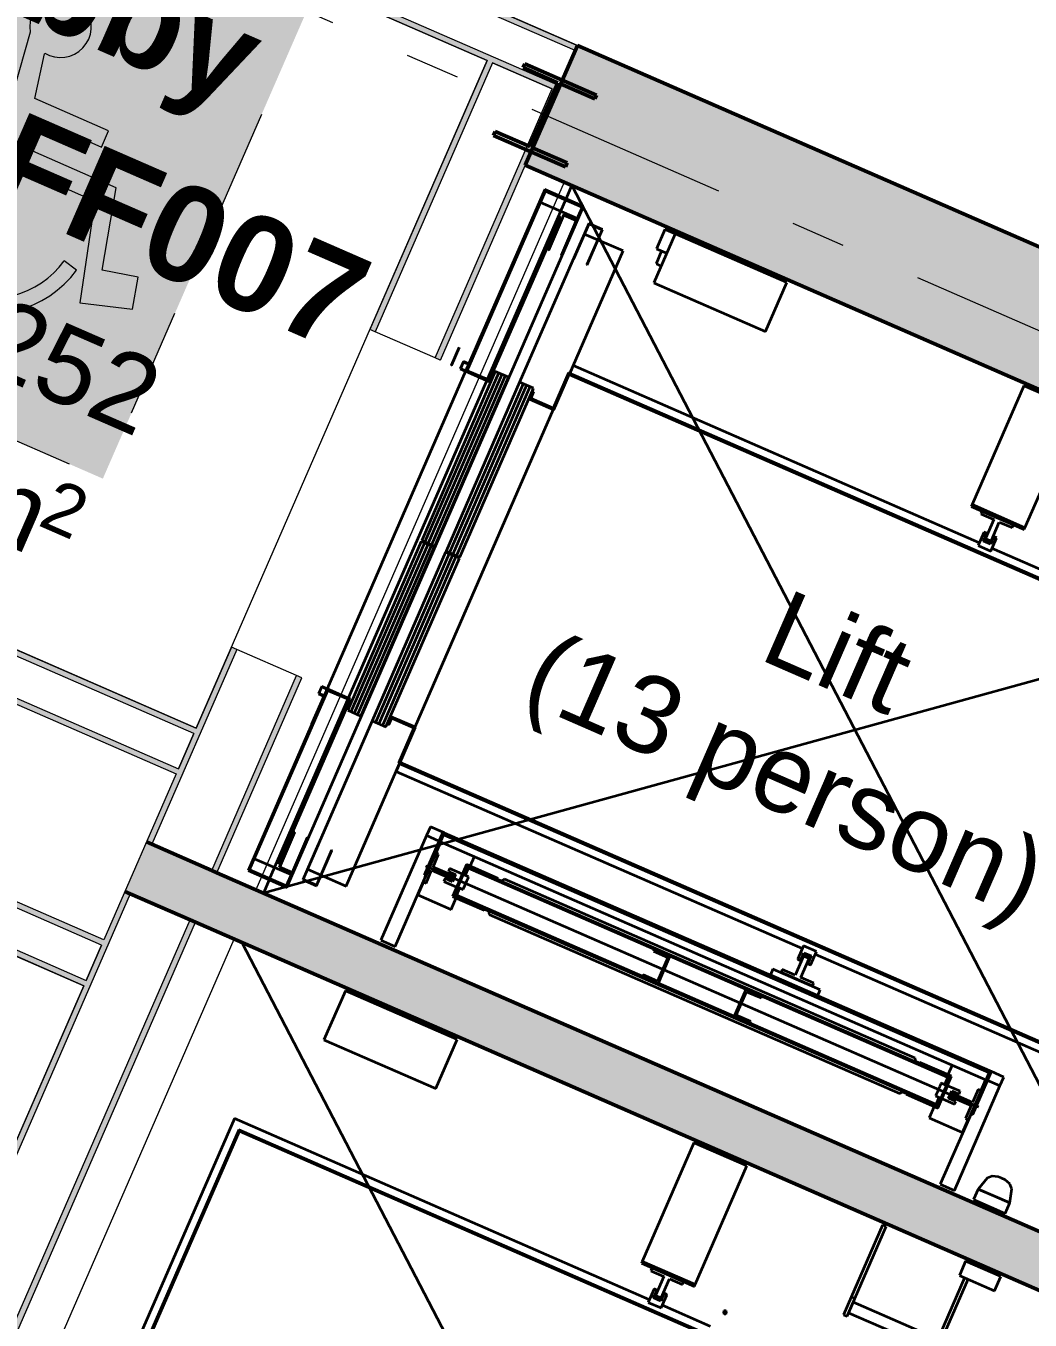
# Model space of a CAD drawing. Header units: millimetres. Extents: x -50172 to 90294, y -80883 to 25069.
# Drawn here: x 14930 to 17540, y -393 to 2969 of the extents above; entities that cross this region are included whole.
import ezdxf
from ezdxf.enums import TextEntityAlignment as Align

# ---------------------------------------------------------------- set-up
doc = ezdxf.new("R2010")
doc.units = ezdxf.units.MM
doc.header["$MEASUREMENT"] = 0
doc.linetypes.add('Dashed', pattern=[564.444447, 282.222223, -282.222223])
doc.linetypes.add('Double Dashed', pattern=[1093.611073, 529.166651, -211.666656, 141.111112, -211.666656])
for name, color, linetype in [('A-05-M_Gross_Int_Circulation', 7, 'Continuous'), ('A-15-M_Column_Int', 7, 'Continuous'), ('A-15-MG_Structural_Grid', 7, 'Continuous'), ('A-20-M_Floor_Slab', 7, 'Continuous'), ('A-25-M_Wall_Int', 7, 'Continuous'), ('A-95-P_Drawing', 7, 'Continuous'), ('ArchiCAD Doors', 7, 'Continuous'), ('New_A-05-M_Gross_Int_Circulation', 7, 'Continuous')]:
    doc.layers.add(name, color=color, linetype=linetype)
for name, color, linetype, lineweight, true_color in [('A-05-M_Gross_Int_Circulation_Pen_No__74', 7, 'Continuous', 20, 0x606060), ('A-15-M_Column_Int_Pen_No__28', 7, 'Continuous', 50, 0x2a2a2a), ('A-15-MG_Structural_Grid_Pen_No__163', 7, 'Continuous', 0, 0x750077), ('A-25-M_Wall_Int_Pen_No__107', 7, 'Continuous', 15, 0xa6a6a6), ('A-25-M_Wall_Int_Pen_No__27', 7, 'Continuous', 50, 0x2a2a2a), ('A-95-H_Fill_Plan.Fill#1_Pen_No__61', 7, 'Continuous', 20, 0x6a6a6a), ('ArchiCAD Doors_Pen_No__43', 7, 'Continuous', 30, 0x444444), ('ArchiCAD Doors_Pen_No__63', 7, 'Continuous', 20, 0x606060), ('New_A-05-M_Gross_Int_Circulation_Pen_No__74', 7, 'Continuous', 20, 0x606060)]:
    doc.layers.add(name, color=color, linetype=linetype, lineweight=lineweight, true_color=true_color)
for name, color, linetype, lineweight in [('A-20-M_Floor_Slab_Pen_No__89', 8, 'Continuous', 20), ('A-25-M_Wall_Int_Pen_No__1', 7, 'Continuous', 13), ('A-80-M_Lift_Pen_No__8', 7, 'Continuous', 35), ('A-95-H_Fill_Plan.Fill#1_Pen_No__1', 7, 'Continuous', 13), ('A-95-P_Drawing_Pen_No__2', 8, 'Continuous', 15), ('ArchiCAD Doors_Pen_No__1', 7, 'Continuous', 13), ('ArchiCAD Zone Stamps_Pen_No__9', 7, 'Continuous', 13), ('New_ArchiCAD Zone Stamps_Pen_No__9', 7, 'Continuous', 13)]:
    doc.layers.add(name, color=color, linetype=linetype, lineweight=lineweight)
doc.styles.add('GENERATED_STYLE_1', font='')
doc.styles.add('GENERATED_STYLE_3', font='')
doc.styles.add('GENERATED_STYLE_4', font='')
doc.styles.get('GENERATED_STYLE_1').set_extended_font_data('Arial', bold=True)
doc.styles.get('GENERATED_STYLE_3').set_extended_font_data('Arial')
doc.styles.get('GENERATED_STYLE_4').set_extended_font_data('Swis721 BT')

# ---------------------------------------------------------------- blocks, each defined once
blk = doc.blocks.new('Hub Circulation-First_INB 1250_26_1', base_point=(33468.4, -3160.1))
at = {"layer": 'New_A-05-M_Gross_Int_Circulation_Pen_No__74', "linetype": 'Continuous'}
blk.add_line((13345.6, 4233.7), (19055.2, 1744.8), dxfattribs=at)
at = {"layer": 'New_ArchiCAD Zone Stamps_Pen_No__9'}
for tag, height, style, p in [('ROOM_NAME', 250, 'GENERATED_STYLE_1', (32365.1, -1482.5)), ('zoneNameLine2', 250, 'GENERATED_STYLE_1', (32176.7, -1914.6)), ('ROOM_NUMBER', 200, 'GENERATED_STYLE_3', (31988.2, -2335.3)), ('measuredAreaCode', 200, 'GENERATED_STYLE_3', (31831.2, -2695.5)), ('DUMMY_649', 200, 'GENERATED_STYLE_3', (32138.6, -2829.5)), ('DUMMY_650', 200, 'GENERATED_STYLE_3', (32767.8, -3103.9)), ('DUMMY_651', 133.3, 'GENERATED_STYLE_3', (33047.1, -3210.4))]:
    blk.add_attdef(tag, text='', height=height, rotation=336.4404, dxfattribs=dict(at, style=style)).set_placement(p, align=Align.TOP_LEFT)
blk = doc.blocks.new('Lobby_INB 1252_49_1', base_point=(14847.6, 2100.4))
at = {"layer": 'A-05-M_Gross_Int_Circulation_Pen_No__74', "linetype": 'Continuous'}
for p, q in [((16128.7, 2879.1), (13492.7, 4028.5)), ((15372.4, 1144.7), (16128.7, 2879.1)), ((12736.4, 2294.1), (15372.4, 1144.7))]:
    blk.add_line(p, q, dxfattribs=at)
at = {"layer": 'ArchiCAD Zone Stamps_Pen_No__9'}
for tag, height, style, p in [('ROOM_NAME', 250, 'GENERATED_STYLE_1', (14608.2, 3401.2)), ('zoneNameLine2', 250, 'GENERATED_STYLE_1', (14419.8, 2969.1)), ('ROOM_NUMBER', 200, 'GENERATED_STYLE_3', (14231.4, 2548.4)), ('measuredAreaCode', 200, 'GENERATED_STYLE_3', (14074.4, 2188.3)), ('DUMMY_649', 200, 'GENERATED_STYLE_3', (14381.8, 2054.2)), ('DUMMY_650', 200, 'GENERATED_STYLE_3', (14731.3, 1901.8)), ('DUMMY_651', 133.3, 'GENERATED_STYLE_3', (15010.6, 1795.3))]:
    blk.add_attdef(tag, text='', height=height, rotation=336.4404, dxfattribs=dict(at, style=style)).set_placement(p, align=Align.TOP_LEFT)
blk = doc.blocks.new('Stair 03_INB 1253_50_1', base_point=(12327.1, -2222.7))
at = {"layer": 'A-05-M_Gross_Int_Circulation_Pen_No__74', "linetype": 'Continuous'}
for p, q in [((15080.6, 475.5), (13890.7, 994.4)), ((12614.2, -5180.7), (15080.6, 475.5))]:
    blk.add_line(p, q, dxfattribs=at)
at = {"layer": 'ArchiCAD Zone Stamps_Pen_No__9'}
for tag, height, style, p in [('ROOM_NAME', 250, 'GENERATED_STYLE_1', (12087.8, -921.9)), ('zoneNameLine2', 250, 'GENERATED_STYLE_1', (11899.4, -1354)), ('ROOM_NUMBER', 200, 'GENERATED_STYLE_3', (11711, -1774.7)), ('measuredAreaCode', 200, 'GENERATED_STYLE_3', (11553.9, -2134.9)), ('DUMMY_649', 200, 'GENERATED_STYLE_3', (11861.3, -2268.9)), ('DUMMY_650', 200, 'GENERATED_STYLE_3', (12350.7, -2482.3)), ('DUMMY_651', 133.3, 'GENERATED_STYLE_3', (12630, -2588.8))]:
    blk.add_attdef(tag, text='', height=height, rotation=336.4404, dxfattribs=dict(at, style=style)).set_placement(p, align=Align.TOP_LEFT)
blk = doc.blocks.new('Slab_59_1', base_point=(641.9, -115.4))
at = {"layer": 'A-20-M_Floor_Slab_Pen_No__89', "linetype": 'Continuous', "flags": 128}
for points in [[(15527.5, 724.8), (17800.8, -266.4), (18602.2, 1571.5), (16328.9, 2562.7)], [(14670.1, -1241.4), (15471.5, 596.5), (17744.8, -394.8), (16943.4, -2232.6)]]:
    blk.add_lwpolyline(points, close=True, dxfattribs=at)
blk = doc.blocks.new('Double Door Asymmetric 19_3')
at = {"layer": 'ArchiCAD Doors_Pen_No__1', "linetype": 'Continuous'}
for p, q in [((-623.4, 0), (-635.4, 0)), ((-623.4, 0), (-623.4, -15)), ((623.4, 0), (623.4, -15)), ((623.4, 0), (635.4, 0)), ((-623.4, -15), (-623.4, -115)), ((623.4, -15), (623.4, -115)), ((-623.4, -130), (-635.4, -130)), ((-623.4, -115), (-623.4, -130)), ((623.4, -115), (623.4, -130)), ((623.4, -130), (635.4, -130))]:
    blk.add_line(p, q, dxfattribs=at)
at = {"layer": 'ArchiCAD Doors_Pen_No__43', "linetype": 'Continuous'}
for p, q in [((-557.4, 0), (-623.4, 0)), ((-623.4, 0), (-623.4, -130)), ((-557.4, -130), (-557.4, 0)), ((623.4, 0), (557.4, 0)), ((557.4, 0), (557.4, -130)), ((623.4, -130), (623.4, 0)), ((-623.4, -130), (-557.4, -130)), ((557.4, -130), (623.4, -130))]:
    blk.add_line(p, q, dxfattribs=at)
at = {"layer": 'ArchiCAD Doors_Pen_No__63', "linetype": 'Continuous'}
for p, q in [((-557.4, 0), (-557.4, 724.9)), ((557.4, 0), (557.4, 390))]:
    blk.add_line(p, q, dxfattribs=at)
for centre, radius, start, end in [((-557.4, 0), 724.9, 0, 90), ((557.4, 0), 390, 90, 180)]:
    blk.add_arc(centre, radius, start, end, dxfattribs=at)
blk = doc.blocks.new('Wall_28_1', base_point=(13425.5, 4199.7))
at = {"layer": 'A-25-M_Wall_Int_Pen_No__107', "linetype": 'Continuous'}
for points in [[(14931.1, 3543.1), (14925.1, 3529.4), (16358, 2904.6), (16364, 2918.3)], [(14885.2, 3437.7), (14879.2, 3424), (16312, 2799.2), (16318, 2812.9)]]:
    blk.add_hatch(color=256, dxfattribs=at).paths.add_polyline_path(points)
at = {"layer": 'A-25-M_Wall_Int_Pen_No__1', "linetype": 'Continuous'}
for p, q in [((16358, 2904.6), (14925.1, 3529.4)), ((14885.2, 3437.7), (16318, 2812.9))]:
    blk.add_line(p, q, dxfattribs=at)
at = {"layer": 'A-25-M_Wall_Int_Pen_No__1', "linetype": 'Continuous', "flags": 128}
for points in [[(16364, 2918.3), (14931.1, 3543.1)], [(14879.2, 3424), (16128.7, 2879.1)], [(16312, 2799.2), (16364, 2918.3)], [(16142.4, 2873.1), (16298.2, 2805.2)]]:
    blk.add_lwpolyline(points, dxfattribs=at)
at = {"layer": 'ArchiCAD Doors', "color": 251, "linetype": 'Continuous', "lineweight": 20, "true_color": 0x606060, "zscale": 1000, "rotation": 156.4404242741435}
blk.add_blockref('Double Door Asymmetric 19_3', (14307.7, 3673.2), dxfattribs=at)
blk = doc.blocks.new('Wall_30_1', base_point=(12617.2, 2346))
at = {"layer": 'A-25-M_Wall_Int_Pen_No__107', "linetype": 'Continuous'}
for points in [[(14132, 1685.5), (14126, 1671.8), (15366.4, 1130.9), (15372.4, 1144.7)], [(14080.1, 1566.3), (15320.4, 1025.5), (15326.4, 1039.2), (14086.1, 1580.1)]]:
    blk.add_hatch(color=256, dxfattribs=at).paths.add_polyline_path(points)
at = {"layer": 'A-25-M_Wall_Int_Pen_No__1', "linetype": 'Continuous'}
for p, q in [((15366.4, 1130.9), (14126, 1671.8)), ((14086.1, 1580.1), (15326.4, 1039.2))]:
    blk.add_line(p, q, dxfattribs=at)
at = {"layer": 'A-25-M_Wall_Int_Pen_No__1', "linetype": 'Continuous', "flags": 128}
for points in [[(15372.4, 1144.7), (14132, 1685.5)], [(14249.6, 1492.4), (15320.4, 1025.5)], [(15326.4, 1039.2), (15366.4, 1130.9)]]:
    blk.add_lwpolyline(points, dxfattribs=at)
blk = doc.blocks.new('Wall_32_1', base_point=(14061.8, 1061.6))
at = {"layer": 'A-25-M_Wall_Int_Pen_No__107', "linetype": 'Continuous'}
for points in [[(15132.5, 594.7), (14061.8, 1061.6), (14042, 1053.8), (15126.5, 580.9)], [(13890.7, 994.4), (15080.6, 475.5), (15086.6, 489.3), (13910.4, 1002.1)]]:
    blk.add_hatch(color=256, dxfattribs=at).paths.add_polyline_path(points)
at = {"layer": 'A-25-M_Wall_Int_Pen_No__1', "linetype": 'Continuous'}
for p, q in [((15126.5, 580.9), (14042, 1053.8)), ((13910.4, 1002.1), (15086.6, 489.3))]:
    blk.add_line(p, q, dxfattribs=at)
at = {"layer": 'A-25-M_Wall_Int_Pen_No__1', "linetype": 'Continuous', "flags": 128}
for points in [[(15132.5, 594.7), (14061.8, 1061.6)], [(13890.7, 994.4), (15080.6, 475.5)], [(15086.6, 489.3), (15126.5, 580.9)]]:
    blk.add_lwpolyline(points, dxfattribs=at)
blk = doc.blocks.new('Simple Door Opening_6')
at = {"layer": 'ArchiCAD Doors_Pen_No__1', "linetype": 'Continuous'}
for p, q in [((-450, 200), (-450, 185)), ((-450, 185), (-450, 15)), ((450, 200), (450, 185)), ((450, 185), (450, 15)), ((-450, 15), (-450, 0)), ((450, 15), (450, 0))]:
    blk.add_line(p, q, dxfattribs=at)
blk = doc.blocks.new('Wall_33_1', base_point=(12614.2, -5180.7))
at = {"layer": 'A-25-M_Wall_Int_Pen_No__107', "linetype": 'Continuous'}
for points in [[(16128.7, 2879.1), (15823.9, 2180.2), (15837.6, 2174.2), (16142.4, 2873.1)], [(16007.2, 2100.2), (16312, 2799.2), (16298.2, 2805.2), (15993.5, 2106.2)], [(15257.1, 842.8), (15477.9, 1349.2), (15464.2, 1355.2), (15243.3, 848.8)], [(15426.7, 768.8), (15647.5, 1275.3), (15633.7, 1281.3), (15412.9, 774.8)], [(15187.4, 720.4), (14386, -1117.5), (14399.7, -1123.4), (15201.1, 714.4)], [(15356.9, 646.5), (14555.5, -1191.4), (14569.3, -1197.4), (15370.7, 640.5)]]:
    blk.add_hatch(color=256, dxfattribs=at).paths.add_polyline_path(points)
at = {"layer": 'A-25-M_Wall_Int_Pen_No__107', "linetype": 'Continuous', "lineweight": 0, "true_color": 0x535353}
for points in [[(15243.3, 848.8), (15187.4, 720.4), (15201.1, 714.4), (15257.1, 842.8)], [(15257.1, 842.8), (15201.1, 714.4), (15356.9, 646.5), (15412.9, 774.8)], [(15412.9, 774.8), (15356.9, 646.5), (15370.7, 640.5), (15426.7, 768.8)]]:
    blk.add_hatch(color=251, dxfattribs=at).paths.add_polyline_path(points)
at = {"layer": 'A-25-M_Wall_Int_Pen_No__1', "linetype": 'Continuous'}
for p, q in [((16142.4, 2873.1), (15837.6, 2174.2)), ((15993.5, 2106.2), (16298.2, 2805.2)), ((15477.9, 1349.2), (15257.1, 842.8)), ((15412.9, 774.8), (15633.7, 1281.3)), ((15201.1, 714.4), (14399.7, -1123.4)), ((14555.5, -1191.4), (15356.9, 646.5))]:
    blk.add_line(p, q, dxfattribs=at)
at = {"layer": 'A-25-M_Wall_Int_Pen_No__1', "linetype": 'Continuous', "flags": 128}
for points in [[(16128.7, 2879.1), (15823.9, 2180.2)], [(16298.2, 2805.2), (16142.4, 2873.1)], [(16007.2, 2100.2), (16312, 2799.2)], [(15464.2, 1355.2), (15372.4, 1144.7)], [(15426.7, 768.8), (15647.5, 1275.3)], [(15366.4, 1130.9), (15326.4, 1039.2)], [(15320.4, 1025.5), (15132.5, 594.7)], [(14569.3, -1197.4), (15370.7, 640.5)], [(15126.5, 580.9), (15086.6, 489.3)], [(15080.6, 475.5), (12614.2, -5180.7)]]:
    blk.add_lwpolyline(points, dxfattribs=at)
at = {"layer": 'A-25-M_Wall_Int_Pen_No__27', "linetype": 'Continuous'}
for p, q in [((15257.1, 842.8), (15243.3, 848.8)), ((15412.9, 774.8), (15257.1, 842.8)), ((15426.7, 768.8), (15412.9, 774.8)), ((15187.4, 720.4), (15201.1, 714.4)), ((15201.1, 714.4), (15356.9, 646.5)), ((15356.9, 646.5), (15370.7, 640.5))]:
    blk.add_line(p, q, dxfattribs=at)
at = {"layer": 'ArchiCAD Doors', "color": 251, "linetype": 'Continuous', "lineweight": 20, "true_color": 0x606060, "xscale": -0.9999999999999997, "zscale": 1000, "rotation": 246.4404151012782}
blk.add_blockref('Simple Door Opening_6', (15644, 1767.7), dxfattribs=at)
blk = doc.blocks.new('Wall_34_1', base_point=(15243.3, 848.8))
at = {"layer": 'A-25-M_Wall_Int_Pen_No__107', "linetype": 'Continuous', "lineweight": 0, "true_color": 0x535353}
blk.add_hatch(color=251, dxfattribs=at).paths.add_polyline_path([(15370.7, 640.5), (17836.5, -434.7), (17892.4, -306.4), (15426.7, 768.8)])
at = {"layer": 'A-25-M_Wall_Int_Pen_No__27', "linetype": 'Continuous', "flags": 128}
for points in [[(17892.4, -306.4), (15426.7, 768.8)], [(15370.7, 640.5), (17836.5, -434.7)]]:
    blk.add_lwpolyline(points, dxfattribs=at)
blk = doc.blocks.new('Wall_68_1', base_point=(19055.2, 1744.8))
at = {"layer": 'A-25-M_Wall_Int_Pen_No__107', "linetype": 'Continuous', "lineweight": 0, "true_color": 0x535353}
blk.add_hatch(color=251, dxfattribs=at).paths.add_polyline_path([(19055.2, 1744.8), (16364, 2918.3), (16228.1, 2606.7), (18693.8, 1531.5)])
at = {"layer": 'A-25-M_Wall_Int_Pen_No__27', "linetype": 'Continuous', "flags": 128}
for points in [[(16364, 2918.3), (16228.1, 2606.7)], [(19055.2, 1744.8), (16364, 2918.3)], [(16228.1, 2606.7), (18693.8, 1531.5)]]:
    blk.add_lwpolyline(points, dxfattribs=at)
blk = doc.blocks.new('Universal Columns Column 19_3')
at = {"layer": 'A-15-M_Column_Int', "linetype": 'Continuous', "lineweight": 0, "true_color": 0xffffff}
h = blk.add_hatch(dxfattribs=at)
h.set_pattern_fill('613_01__a5_STUCCO_0001', style=0, pattern_type=2)
h.set_pattern_definition([(286.3, (0, 0), (-3213820, 11866500), [3000, -14992680]), (309.93, (992000, -2522800), (-1760680, 765780), [4670, -4288600]), (111.49, (-168200, -712500), (765800, 1760700), [7100, -2708200]), (111.49, (-238700, -1062700), (765800, 1760700), [7100, -2708200]), (111.49, (-566500, -1578300), (765800, 1760700), [7100, -2708200]), (111.49, (-655700, -1708100), (765800, 1760700), [7100, -2708200]), (111.494, (-465300, -1834400), (765800, 1760700), [7100, -2708200]), (111.494, (-104200, -1931700), (765800, 1760700), [7100, -2708200]), (111.494, (257800, -2002000), (765800, 1760700), [7100, -2708200]), (183.06, (-194600, -886000), (2526450, 994900), [11200, -4282100]), (183.06, (-349700, -1079650), (2526450, 994900), [11200, -4282100]), (183.06, (116350, -2076500), (2526450, 994900), [11200, -4282100]), (111.49, (-350400, -1231700), (765800, 1760700), [7100, -2708200]), (111.49, (-502900, -1720200), (765800, 1760700), [7100, -2708200]), (111.494, (-274000, -1895900), (765800, 1760700), [7100, -2708200]), (111.494, (322000, -2155100), (765800, 1760700), [7100, -2708200]), (48.06, (-367140, -1412600), (765780, 1760680), [10500, -6061050]), (48.06, (-236400, -1671930), (765780, 1760680), [10520, -6061050]), (48.06, (-93300, -549600), (765800, 1760700), [10500, -6061050]), (48.06, (189050, -378800), (765800, 1760700), [10500, -6061050]), (48.06, (50600, -207200), (765800, 1760700), [10500, -6061050]), (48.06, (563700, -450600), (765800, 1760700), [10500, -6061050]), (48.06, (904800, -517960), (765780, 1760680), [10500, -6061050]), (48.06, (1265960, -877540), (765780, 1760680), [10500, -6061050]), (48.06, (1482600, -916100), (765780, 1760680), [10520, -6061050]), (48.06, (1273060, -1199550), (765780, 1760680), [10520, -6061050]), (48.06, (1211900, -1491860), (765780, 1760680), [10520, -6061050]), (48.06, (943500, -1689000), (765780, 1760680), [10520, -6061050]), (48.06, (1016600, -1999200), (765780, 1760680), [10520, -6061050]), (48.06, (801000, -2133260), (765780, 1760680), [10520, -6061050]), (48.06, (807600, -2293060), (765780, 1760680), [10520, -6061050]), (48.06, (630500, -2291960), (765780, 1760680), [10520, -6061050]), (48.06, (151700, -1607900), (765780, 1760680), [10520, -6061050]), (48.06, (70000, -1177460), (765780, 1760680), [10500, -6061050]), (48.06, (631750, -935800), (765780, 1760680), [10500, -6061050]), (48.06, (986700, -1181300), (765780, 1760680), [10500, -6061050]), (48.06, (850600, -1436000), (765780, 1760680), [10520, -6061050]), (48.06, (409300, -1365550), (765780, 1760680), [10500, -6061050]), (48.06, (488700, -1638000), (765780, 1760680), [10520, -6061050]), (48.06, (565600, -1787900), (765780, 1760680), [10520, -6061050]), (48.06, (297900, -886800), (765780, 1760680), [10500, -6061050]), (48.06, (277700, -629950), (765800, 1760700), [10500, -6061050]), (111.494, (551400, -2107800), (765800, 1760700), [7100, -2708200]), (111.494, (998900, -2140500), (765800, 1760700), [7100, -2708200]), (111.49, (707000, -1598400), (765800, 1760700), [7100, -2708200]), (111.494, (1193500, -1658100), (765800, 1760700), [7100, -2708200]), (111.49, (691100, -1191600), (765800, 1760700), [7100, -2708200]), (111.49, (1263300, -1334100), (765800, 1760700), [7100, -2708200]), (111.49, (979600, -866500), (765800, 1760700), [7100, -2708200]), (111.49, (1307600, -730700), (765800, 1760700), [7100, -2708200]), (111.49, (640400, -526600), (765800, 1760700), [7100, -2708200]), (111.49, (694500, -717200), (765800, 1760700), [7100, -2708200]), (111.49, (314700, -283700), (765800, 1760700), [7100, -2708200]), (111.49, (167600, -528500), (765800, 1760700), [7100, -2708200]), (111.49, (12400, -430600), (765800, 1760700), [7100, -2708200]), (111.49, (67100, -748000), (765800, 1760700), [7100, -2708200]), (111.49, (344000, -1091200), (765800, 1760700), [7100, -2708200]), (111.49, (29600, -939300), (765800, 1760700), [7100, -2708200]), (111.49, (438400, -757700), (765800, 1760700), [7100, -2708200]), (111.49, (-42600, -1373600), (765800, 1760700), [7100, -2708200]), (169.023, (65740, -1702860), (-7808487, 1302433), [10530, -17691000]), (169.023, (1133700, -1883880), (-7808487, 1302433), [10530, -17691000]), (169.023, (1445740, -1224800), (-7808487, 1302433), [10530, -17691000]), (169.023, (1047320, -1405880), (-7808487, 1302433), [10530, -17691000]), (169.023, (180300, -1357830), (-7808487, 1302433), [10530, -17691000]), (169.023, (-432670, -1577200), (-7808487, 1302433), [10530, -17691000]), (169.023, (223600, -966600), (-7808487, 1302433), [10530, -17691000]), (169.023, (1136430, -1014340), (-7808487, 1302433), [10530, -17691000]), (169.023, (1524220, -1021000), (-7808487, 1302433), [10530, -17691000]), (169.023, (1135220, -608810), (-7808487, 1302433), [10530, -17691000]), (169.023, (893470, -721350), (-7808487, 1302433), [10530, -17691000]), (169.023, (840820, -1017380), (-7808487, 1302433), [10530, -17691000]), (169.023, (46180, -1841170), (-7808487, 1302433), [10530, -17691000]), (169.023, (407640, -1861700), (-7808487, 1302433), [10530, -17691000]), (169.023, (845750, -1951000), (-7808487, 1302433), [10530, -17691000]), (48.06, (1350950, -1429200), (765780, 1760680), [10520, -6061050]), (48.06, (1140700, -2005970), (765780, 1760680), [10520, -6061050]), (48.06, (978100, -2309850), (765780, 1760680), [10520, -6061050]), (48.06, (198750, -158600), (765800, 1760700), [10500, -6061050]), (48.06, (458460, -261400), (765800, 1760700), [10500, -6061050]), (48.06, (772750, -448730), (765780, 1760680), [10500, -6061050]), (48.06, (1481360, -686060), (765780, 1760680), [10520, -6061050]), (48.06, (1667650, -817700), (765780, 1760680), [10520, -6061050]), (48.06, (1651400, -901750), (765780, 1760680), [10520, -6061050])])
h.paths.add_polyline_path([(-101.8, -101.6), (101.8, -101.6), (101.8, -90.6), (3.6, -90.6), (3.6, 90.6), (101.8, 90.6), (101.8, 101.6), (-101.8, 101.6), (-101.8, 90.6), (-3.6, 90.6), (-3.6, -90.6), (-101.8, -90.6)])
at = {"layer": 'A-15-M_Column_Int_Pen_No__28', "linetype": 'Continuous'}
for p, q in [((101.8, 101.6), (-101.8, 101.6)), ((-101.8, 101.6), (-101.8, 90.6)), ((101.8, 90.6), (101.8, 101.6)), ((-101.8, 90.6), (-3.6, 90.6)), ((-3.6, 90.6), (-3.6, -90.6)), ((3.6, -90.6), (3.6, 90.6)), ((3.6, 90.6), (101.8, 90.6)), ((-3.6, -90.6), (-101.8, -90.6)), ((-101.8, -90.6), (-101.8, -101.6)), ((101.8, -90.6), (3.6, -90.6)), ((101.8, -101.6), (101.8, -90.6)), ((-101.8, -101.6), (101.8, -101.6))]:
    blk.add_line(p, q, dxfattribs=at)
blk = doc.blocks.new('Sign Disabled 19')
at = {"layer": 'A-95-P_Drawing_Pen_No__2', "linetype": 'Continuous'}
for p, q in [((-123.6, 420.7), (-78.8, 86.1)), ((-67.4, 383.6), (-67.2, 385.5)), ((-43.7, 267.7), (-67.4, 383.6)), ((165.7, 266.8), (-43.7, 267.7)), ((165.6, 221), (165.7, 266.8)), ((-136, 183.1), (-141.5, 224.1)), ((-17.6, 139.9), (-34.4, 221.8)), ((-34.4, 221.8), (165.6, 221)), ((243.1, 138.9), (-17.6, 139.9)), ((294.8, -71.4), (243.1, 138.9)), ((-78.8, 86.1), (205.6, 84.9)), ((205.6, 84.9), (275.7, -172.4)), ((387.9, -51.1), (294.8, -71.4)), ((407.9, -132.4), (387.9, -51.1)), ((234, -97.7), (195.1, -88.9)), ((275.7, -172.4), (407.9, -132.4))]:
    blk.add_line(p, q, dxfattribs=at)
for centre, radius, start, end in [((-56.9, 464.8), 79.9, 262.6381, 213.4333), ((-38.6, -35.9), 279.6, 111.5915, 347.2138), ((-38.6, -35.8), 239.7, 113.9786, 347.2138)]:
    blk.add_arc(centre, radius, start, end, dxfattribs=at)
blk = doc.blocks.new('Standard grid marker_3')
at = {"layer": 'A-15-MG_Structural_Grid_Pen_No__163', "linetype": 'Double Dashed'}
blk.add_line((1000, 0), (74254.8, 0), dxfattribs=at)
at = {"layer": 'A-15-MG_Structural_Grid_Pen_No__163', "style": 'GENERATED_STYLE_4'}
for tag, p in [('AC_MarkerText_1_0', (-500, 43.4)), ('AC_MarkerText_1_1', (75754.8, 43.4))]:
    blk.add_attdef(tag, text='', height=350, rotation=360, dxfattribs=at).set_placement(p, align=Align.MIDDLE_CENTER)

msp = doc.modelspace()

# ---------------------------------------------------------------- hatches: boundary and pattern name
at = {"layer": 'A-95-H_Fill_Plan.Fill#1_Pen_No__61', "linetype": 'Continuous', "lineweight": 0, "true_color": 0x1a1a1a}
msp.add_hatch(color=179, dxfattribs=at).paths.add_polyline_path([(15689.7, 3076), (14864.7, 3435.7), (14305.1, 2152.4), (15130.1, 1792.7)])

# ---------------------------------------------------------------- linework, layer by layer
at = {"layer": 'A-80-M_Lift_Pen_No__8', "linetype": 'Continuous'}
for p, q in [((16278.9, 2543.7), (16073, 2071.6)), ((16077, 2073.1), (16280.4, 2539.7)), ((16379.7, 2499.7), (16278.9, 2543.7)), ((16280.4, 2539.7), (16375.8, 2498.2)), ((16333.9, 2519.7), (16348.9, 2554.1)), ((16348.9, 2554.1), (17820.7, -275.1)), ((15562.5, 750.6), (16333.9, 2519.7)), ((16363, 2468.8), (16267.6, 2510.4)), ((16375.8, 2498.2), (16357, 2455.1)), ((16359.7, 2453.9), (16379.7, 2499.7)), ((16316.6, 2472.7), (16132, 2049.2)), ((16133.5, 2045.2), (16319.4, 2471.5)), ((16328, 2478.6), (16288, 2387)), ((16288.9, 2386.6), (16328.5, 2477.3)), ((16319.4, 2471.5), (16316.6, 2472.7)), ((16360.6, 2463.3), (16321, 2372.6)), ((16321.9, 2372.2), (16361.9, 2463.8)), ((16361.9, 2463.8), (16328, 2478.6)), ((16328.5, 2477.3), (16360.6, 2463.3)), ((16393.2, 2455.6), (16353.3, 2364)), ((16357, 2455.1), (16359.7, 2453.9)), ((16429, 2440), (16393.2, 2455.6)), ((15628.3, 776.4), (16359.7, 2453.9)), ((16381.2, 2428.1), (16213.3, 2043.1)), ((16354.2, 2363.6), (16393.7, 2454.3)), ((16482.1, 2384.2), (16381.2, 2428.1)), ((16427.7, 2439.5), (16388.1, 2348.8)), ((16389, 2348.4), (16429, 2440)), ((16393.7, 2454.3), (16427.7, 2439.5)), ((16617.7, 2428.7), (16562.1, 2301.3)), ((16591.1, 2440.3), (16569.1, 2389.9)), ((16617.7, 2428.7), (16591.1, 2440.3)), ((16908.2, 2302), (16617.7, 2428.7)), ((16569.1, 2389.9), (16595.7, 2378.3)), ((16288, 2387), (16288.9, 2386.6)), ((16321, 2372.6), (16321.9, 2372.2)), ((16343.4, 2066.1), (16482.1, 2384.2)), ((16353.3, 2364), (16354.2, 2363.6)), ((16582.4, 2384.1), (16568, 2351.1)), ((16388.1, 2348.8), (16389, 2348.4)), ((16568, 2351.1), (16569.6, 2350.4)), ((16569.6, 2350.4), (16574.2, 2348.4)), ((16574.2, 2348.4), (16581, 2345.4)), ((16581, 2345.4), (16581.3, 2345.3)), ((16562.1, 2301.3), (16852.7, 2174.6)), ((16852.7, 2174.6), (16908.2, 2302)), ((16112.7, 2163.9), (16081, 2091)), ((16113.2, 2163.7), (16112.7, 2163.9)), ((16067.2, 2097), (16058.8, 2077.8)), ((16060.1, 2078.3), (16067.7, 2095.7)), ((16081, 2091), (16067.2, 2097)), ((16067.7, 2095.7), (16081, 2089.9)), ((16352.2, 2086.3), (16343.4, 2066.1)), ((17407.9, 1625.9), (16352.2, 2086.3)), ((16073, 2071.6), (15713.3, 1246.6)), ((16150.1, 2070.7), (15958.9, 1632.1)), ((16158.6, 2067), (15967.3, 1628.4)), ((16167.1, 2063.3), (15975.8, 1624.7)), ((16175.5, 2059.6), (15984.3, 1621)), ((15992.8, 1617.4), (16184, 2055.9)), ((16058.8, 2077.8), (16073, 2071.6)), ((16073.4, 2072.5), (16060.1, 2078.3)), ((16073, 2071.6), (16133.5, 2045.2)), ((16132, 2049.2), (16077, 2073.1)), ((16131.8, 2057.4), (16128.8, 2050.6)), ((16129.7, 2050.2), (16132.7, 2057)), ((16132.7, 2057), (16131.8, 2057.4)), ((16184, 2055.9), (16150.1, 2070.7)), ((16340.6, 2067.3), (16300.6, 1975.6)), ((16302.2, 1971.7), (16342.2, 2063.3)), ((18271.1, 1225.5), (16340.6, 2067.3)), ((16342.2, 2063.3), (18267.1, 1224)), ((16213.3, 2043.1), (16022, 1604.3)), ((16222.3, 2039.2), (16030.9, 1600.4)), ((16231.2, 2035.3), (16039.9, 1596.5)), ((16240.2, 2031.4), (16048.8, 1592.6)), ((16057.8, 1588.8), (16249.1, 2027.5)), ((16249.1, 2027.5), (16213.3, 2043.1)), ((16247.5, 2019), (16238.9, 1999.3)), ((16242.9, 2000.8), (16250.3, 2017.8)), ((16250.3, 2017.8), (16247.5, 2019)), ((17523.8, 2033.6), (17389.3, 1725.1)), ((17661.3, 1973.6), (17523.8, 2033.6)), ((16238.9, 1999.3), (16302.2, 1971.7)), ((16300.6, 1975.6), (16242.9, 2000.8)), ((16300.8, 1972.3), (15941.1, 1147.3)), ((17526.8, 1665.2), (17661.3, 1973.6)), ((17389.3, 1725.1), (17387.3, 1720.5)), ((17387.3, 1720.5), (17524.8, 1660.6)), ((17526.8, 1665.2), (17389.3, 1725.1)), ((17415.2, 1708.3), (17412, 1701)), ((17412, 1701), (17445.5, 1686.4)), ((17496.8, 1672.8), (17415.2, 1708.3)), ((17445.5, 1686.4), (17423.9, 1636.9)), ((17419.5, 1652.5), (17404.9, 1619)), ((17418.6, 1630.5), (17426.8, 1649.3)), ((17420.1, 1653.9), (17419.5, 1652.5)), ((17426.8, 1649.3), (17419.5, 1652.5)), ((17427.4, 1650.7), (17420.1, 1653.9)), ((17426.8, 1649.3), (17427.4, 1650.7)), ((17438.6, 1630.5), (17460.1, 1680)), ((17460.1, 1680), (17493.6, 1665.4)), ((17493.6, 1665.4), (17496.8, 1672.8)), ((17524.8, 1660.6), (17526.8, 1665.2)), ((15957.6, 1629.3), (15766.4, 1190.8)), ((15966.1, 1625.7), (15774.9, 1187)), ((15974.6, 1622), (15783.4, 1183.3)), ((15983.1, 1618.3), (15791.8, 1179.6)), ((15800.3, 1176), (15991.5, 1614.5)), ((15991.5, 1614.5), (15957.6, 1629.3)), ((15958.9, 1632.1), (15992.8, 1617.4)), ((17404.9, 1619), (17438.4, 1604.4)), ((17437.4, 1622.3), (17418.6, 1630.5)), ((17438, 1623.7), (17419.2, 1631.9)), ((17423.9, 1636.9), (17438.6, 1630.5)), ((17445.6, 1641.1), (17437.4, 1622.3)), ((17438.4, 1604.4), (17453, 1637.9)), ((17446.2, 1642.5), (17445.6, 1641.1)), ((17453, 1637.9), (17445.6, 1641.1)), ((17453.6, 1639.3), (17446.2, 1642.5)), ((17453, 1637.9), (17453.6, 1639.3)), ((16021, 1602), (15829.7, 1163.2)), ((16029.9, 1598.1), (15838.6, 1159.3)), ((16038.9, 1594.2), (15847.5, 1155.4)), ((16047.8, 1590.3), (15856.5, 1151.5)), ((15865.4, 1147.6), (16056.7, 1586.4)), ((16022, 1604.3), (16021, 1602)), ((16056.7, 1586.4), (16021, 1602)), ((16022, 1604.3), (16057.8, 1588.8)), ((17566.7, 1556.6), (17441.4, 1611.3)), ((18622.1, 1562.8), (15547.5, 716.2)), ((15713.3, 1246.6), (15507.5, 774.5)), ((15699.1, 1252.8), (15690.7, 1233.6)), ((15692, 1234.1), (15699.6, 1251.5)), ((15713.3, 1246.6), (15699.1, 1252.8)), ((15699.6, 1251.5), (15712.9, 1245.7)), ((15773.8, 1220.2), (15713.3, 1246.6)), ((15511.4, 776.1), (15714.9, 1242.7)), ((15769.9, 1218.7), (15585.2, 795.2)), ((15587.9, 794), (15773.8, 1220.2)), ((15704.5, 1227.6), (15672.7, 1154.7)), ((15690.7, 1233.6), (15704.5, 1227.6)), ((15705.3, 1228.3), (15692, 1234.1)), ((15714.9, 1242.7), (15769.9, 1218.7)), ((15766.6, 1220.1), (15762.8, 1211.4)), ((15762.8, 1211.4), (15763.8, 1211)), ((15763.8, 1211), (15767.6, 1219.7)), ((15766.4, 1190.8), (15800.3, 1176)), ((15829.7, 1163.2), (15661.8, 778.2)), ((15672.7, 1154.7), (15673.1, 1154.5)), ((15829.7, 1163.2), (15865.4, 1147.6)), ((15879.2, 1174.3), (15870.6, 1154.6)), ((15870.6, 1154.6), (15873.4, 1153.4)), ((15873.4, 1153.4), (15880.8, 1170.3)), ((15942.5, 1146.7), (15879.2, 1174.3)), ((15880.8, 1170.3), (15938.5, 1145.1)), ((15938.5, 1145.1), (15898.5, 1053.5)), ((15902.5, 1055), (15942.5, 1146.7)), ((15762.6, 734.2), (15901.3, 1052.3)), ((15901.3, 1052.3), (15892.5, 1032.1)), ((15898.5, 1053.5), (17829, 211.7)), ((17827.4, 215.7), (15902.5, 1055)), ((15892.5, 1032.1), (16948.2, 571.8)), ((15628.5, 874.5), (15588.5, 782.8)), ((15629.4, 874.1), (15628.5, 874.5)), ((16013.6, 874.6), (15964.9, 762.7)), ((15981.3, 888.1), (15971.4, 865.2)), ((16013.4, 874.1), (15981.3, 888.1)), ((16018.2, 872.6), (16013.6, 874.6)), ((15589.8, 783.3), (15629.4, 874.1)), ((15661.5, 860.1), (15621.9, 769.4)), ((15622.4, 768), (15662.4, 859.7)), ((15689.7, 842.3), (15649.8, 750.7)), ((15651.1, 751.2), (15690.7, 841.9)), ((15662.4, 859.7), (15661.5, 860.1)), ((15690.7, 841.9), (15689.7, 842.3)), ((15971.4, 865.2), (15852.8, 593.4)), ((15969.4, 760.7), (16018.2, 872.6)), ((16003.4, 851.2), (15971.4, 865.2)), ((16008.5, 849), (15995.9, 820.1)), ((16008, 849.2), (17425.2, 231.3)), ((16018, 872.1), (16016, 867.5)), ((16016, 867.5), (17433.1, 249.6)), ((17435.1, 254.2), (16018, 872.1)), ((15724.6, 827.1), (15685, 736.4)), ((15685.5, 735.1), (15725.5, 826.7)), ((15725.5, 826.7), (15724.6, 827.1)), ((15995.4, 820.3), (15962.7, 745.2)), ((15988.2, 783.7), (16002.8, 817.1)), ((16002.8, 817.1), (15995.4, 820.3)), ((16084.6, 785.8), (16095.6, 811)), ((15507.5, 774.5), (15608.3, 730.6)), ((15606.7, 734.5), (15511.4, 776.1)), ((15524.2, 805.4), (15619.5, 763.9)), ((15585.2, 795.2), (15587.9, 794)), ((15588.5, 782.8), (15622.4, 768)), ((15621.9, 769.4), (15589.8, 783.3)), ((15625.5, 777.6), (15606.7, 734.5)), ((15608.3, 730.6), (15628.3, 776.4)), ((15628.3, 776.4), (15625.5, 777.6)), ((15661.8, 778.2), (15762.6, 734.2)), ((15969, 787.1), (17406.3, 160.4)), ((15970, 742), (15984.6, 775.4)), ((15984.6, 775.4), (16039.6, 751.4)), ((16043.2, 759.7), (15988.2, 783.7)), ((16031.2, 779.9), (16028.1, 772.5)), ((16064.7, 765.3), (16031.2, 779.9)), ((16074.9, 790), (16039, 707.5)), ((16042.9, 709.1), (16076.5, 786.1)), ((16079.7, 780.9), (16071.5, 762.1)), ((16157.4, 754), (16074.9, 790)), ((16076.5, 786.1), (16156.2, 751.3)), ((16080.9, 783.6), (16079.7, 780.9)), ((17326.3, 237.3), (16079.7, 780.9)), ((17327.5, 240), (16080.9, 783.6)), ((16083.2, 782.6), (16083.4, 783.1)), ((15562.5, 750.6), (15547.5, 716.2)), ((15649.8, 750.7), (15685.5, 735.1)), ((15685, 736.4), (15651.1, 751.2)), ((15889.5, 577.4), (15969.4, 760.7)), ((15963.1, 745), (15948.5, 711.5)), ((15962.7, 745.2), (15970, 742)), ((15964.9, 762.7), (15969.4, 760.7)), ((16019.9, 753.8), (16016.7, 746.4)), ((16016.7, 746.4), (16050.1, 731.8)), ((16038.6, 745.6), (16019.9, 753.8)), ((16028.1, 772.5), (16046.8, 764.4)), ((16046.8, 764.4), (16038.6, 745.6)), ((16039.6, 751.4), (16043.2, 759.7)), ((16050.1, 731.8), (16064.7, 765.3)), ((16080.6, 758.1), (16066.9, 764.1)), ((16070.7, 735.3), (16073.5, 741.6)), ((16073.5, 741.6), (16076.2, 747.9)), ((16076.2, 747.9), (16078.5, 753.2)), ((16078.5, 753.2), (16080.1, 756.8)), ((16080.1, 756.8), (16080.6, 758.1)), ((16138.4, 759.1), (16138.2, 758.6)), ((16156.2, 751.3), (16157.4, 754)), ((16166.3, 747.4), (16156.4, 751.7)), ((16174.1, 752.2), (16165.3, 746.8)), ((17241.1, 287), (16174.1, 752.2)), ((15948.1, 711.7), (15948.5, 711.5)), ((15948.5, 711.5), (16035.6, 673.5)), ((16039, 707.5), (16121.5, 671.5)), ((16122.7, 674.3), (16042.9, 709.1)), ((16048.9, 710.3), (16047.7, 707.5)), ((16047.7, 707.5), (17294.3, 163.9)), ((16057.1, 729.1), (16048.9, 710.3)), ((17295.5, 166.7), (16048.9, 710.3)), ((16049.8, 706.1), (16050, 706.5)), ((16052.5, 731.1), (16066.3, 725.1)), ((16066.3, 725.1), (16066.8, 726.3)), ((16066.8, 726.3), (16068.4, 729.9)), ((16068.4, 729.9), (16070.7, 735.3)), ((16035.6, 673.5), (16048.6, 703.3)), ((16105, 682.5), (16104.8, 682.1)), ((16121.5, 671.5), (16122.7, 674.3)), ((16122.5, 673.8), (16132.3, 669.5)), ((16132.1, 670.7), (16134.1, 660.6)), ((16134.1, 660.6), (17201.1, 195.3)), ((15491.5, 587.9), (16963.4, -2241.3)), ((15852.8, 593.4), (15889.5, 577.4)), ((16951.2, 578.6), (16936.7, 545.2)), ((16984.7, 564), (16951.2, 578.6)), ((16562.8, 569.1), (16561.2, 565.4)), ((16561.2, 565.4), (16598.8, 549)), ((16604.1, 551.1), (16562.8, 569.1)), ((16598.8, 549), (16572, 487.6)), ((16574.1, 482.4), (16604.1, 551.1)), ((16951, 552.5), (16929.5, 503)), ((16936.7, 545.2), (16936.1, 543.8)), ((16936.1, 543.8), (16943.4, 540.6)), ((16936.7, 545.2), (16944, 542)), ((16943.4, 540.6), (16944, 542)), ((16944, 542), (16952.2, 560.8)), ((16944.1, 496.6), (16965.7, 546.1)), ((16965.7, 546.1), (16951, 552.5)), ((16951.6, 559.4), (16970.4, 551.2)), ((16952.2, 560.8), (16971, 552.6)), ((16971, 552.6), (16962.8, 533.8)), ((16970.1, 530.6), (16984.7, 564)), ((16981.7, 557.2), (17817.5, 192.7)), ((16871.8, 518.4), (16865.4, 503.7)), ((16994.6, 464.8), (16871.8, 518.4)), ((16896, 517.6), (16892.8, 510.3)), ((16892.8, 510.3), (16974.4, 474.7)), ((16929.5, 503), (16896, 517.6)), ((16962.8, 533.8), (16962.2, 532.4)), ((16962.2, 532.4), (16969.5, 529.2)), ((16962.8, 533.8), (16970.1, 530.6)), ((16969.5, 529.2), (16970.1, 530.6)), ((16534.4, 504), (16532.8, 500.3)), ((16532.8, 500.3), (16574.1, 482.4)), ((16572, 487.6), (16534.4, 504)), ((16865.4, 503.7), (16988.2, 450.1)), ((16977.6, 482), (16944.1, 496.6)), ((16974.4, 474.7), (16977.6, 482)), ((15760.3, 462.5), (15704.7, 335.1)), ((16050.9, 335.8), (15760.3, 462.5)), ((16801.1, 465.2), (16771.2, 396.4)), ((16776.4, 398.5), (16803.2, 459.9)), ((16842.4, 447.2), (16801.1, 465.2)), ((16803.2, 459.9), (16840.8, 443.5)), ((16840.8, 443.5), (16842.4, 447.2)), ((16988.2, 450.1), (16994.6, 464.8)), ((16771.2, 396.4), (16812.4, 378.4)), ((16814, 382.1), (16776.4, 398.5)), ((16812.4, 378.4), (16814, 382.1)), ((15704.7, 335.1), (15995.3, 208.4)), ((15995.3, 208.4), (16050.9, 335.8)), ((17243.1, 276.8), (17241.1, 287)), ((17252.9, 274.2), (17242.8, 278.6)), ((17253.7, 276), (17252.5, 273.2)), ((17252.5, 273.2), (17332.3, 238.5)), ((17336.2, 240), (17253.7, 276)), ((17337.6, 269.4), (17326.6, 244.2)), ((17270.2, 265), (17270.4, 265.4)), ((17332.3, 238.5), (17298.7, 161.5)), ((17300.3, 157.5), (17336.2, 240)), ((17318.1, 218.5), (17326.3, 237.3)), ((17325.4, 241.5), (17325.2, 241)), ((17326.3, 237.3), (17327.5, 240)), ((17435.3, 254.6), (17386.6, 142.8)), ((17391.2, 140.8), (17439.9, 252.6)), ((17433.1, 249.6), (17435.1, 254.2)), ((17439.9, 252.6), (17435.3, 254.6)), ((17471.8, 238.2), (17439.7, 252.2)), ((17461.8, 215.3), (17471.8, 238.2)), ((17301.8, 206), (17299, 199.6)), ((17304.5, 212.3), (17301.8, 206)), ((17306.8, 217.6), (17304.5, 212.3)), ((17308.4, 221.2), (17306.8, 217.6)), ((17309, 222.5), (17308.4, 221.2)), ((17322.7, 216.5), (17309, 222.5)), ((17325.1, 215.7), (17310.5, 182.2)), ((17358.6, 201.1), (17325.1, 215.7)), ((17328.4, 183.2), (17336.6, 202)), ((17336.6, 202), (17355.4, 193.8)), ((17343.3, -56.5), (17461.8, 215.3)), ((17379.8, 127.2), (17412.6, 202.4)), ((17405.2, 205.6), (17390.6, 172.1)), ((17412.6, 202.4), (17405.2, 205.6)), ((17412.1, 202.6), (17424.7, 231.5)), ((17461.8, 215.3), (17429.7, 229.3)), ((17201.1, 195.3), (17210, 200.7)), ((17208.4, 199.8), (17218.6, 195.3)), ((17219, 196.2), (17217.8, 193.5)), ((17217.8, 193.5), (17300.3, 157.5)), ((17298.7, 161.5), (17219, 196.2)), ((17236.8, 188.4), (17237, 188.9)), ((17295.1, 190.7), (17294.6, 189.5)), ((17294.6, 189.5), (17308.3, 183.5)), ((17296.7, 194.3), (17295.1, 190.7)), ((17295.5, 166.7), (17303.7, 185.5)), ((17299, 199.6), (17296.7, 194.3)), ((17310.5, 182.2), (17344, 167.7)), ((17347.2, 175), (17328.4, 183.2)), ((17335.6, 196.1), (17332, 187.8)), ((17332, 187.8), (17387, 163.9)), ((17390.6, 172.1), (17335.6, 196.1)), ((17344, 167.7), (17347.2, 175)), ((17355.4, 193.8), (17358.6, 201.1)), ((17290.6, 161.7), (17277.7, 131.9)), ((17292, 164.9), (17291.8, 164.5)), ((17294.3, 163.9), (17295.5, 166.7)), ((17386.6, 142.8), (17306.6, -40.5)), ((17387, 163.9), (17372.5, 130.4)), ((17386.6, 142.8), (17391.2, 140.8)), ((15471.9, 130), (15012.2, -924.1)), ((15483.3, 101.1), (15041.2, -912.7)), ((16550.5, -340.3), (15471.9, 130)), ((17413.7, -740.7), (15483.3, 101.1)), ((17277.7, 131.9), (17364.7, 94)), ((17364.7, 94), (17379.3, 127.4)), ((17372.5, 130.4), (17379.8, 127.2)), ((15045.1, -911.2), (15484.8, 97.1)), ((15484.8, 97.1), (17409.8, -742.2)), ((16666.4, 67.4), (16531.9, -241.1)), ((16803.9, 7.4), (16666.4, 67.4)), ((17364.7, 94), (17365.2, 93.8)), ((16669.4, -301), (16803.9, 7.4)), ((17428.1, -24.8), (17404.9, -52.8)), ((17441.2, -19.6), (17428.1, -24.8)), ((17457, -21), (17441.2, -19.6)), ((17466.1, -25), (17457, -21)), ((17475.3, -29), (17466.1, -25)), ((17487.1, -39.6), (17475.3, -29)), ((17306.6, -40.5), (17343.3, -56.5)), ((17404.9, -52.8), (17392.9, -80.3)), ((17487.4, -88.8), (17404.9, -52.8)), ((17404.9, -52.8), (17446.2, -70.8)), ((17492.2, -52.7), (17487.1, -39.6)), ((17487.4, -88.8), (17492.2, -52.7)), ((17392.9, -80.3), (17475.4, -116.3)), ((17446.2, -70.8), (17487.4, -88.8)), ((17475.4, -116.3), (17487.4, -88.8)), ((17156.8, -146.5), (17075.3, -333.5)), ((17084.4, -337.5), (17166, -150.5)), ((17166, -150.5), (17156.8, -146.5)), ((16531.9, -241.1), (16529.9, -245.7)), ((16529.9, -245.7), (16667.4, -305.6)), ((16669.4, -301), (16531.9, -241.1)), ((16557.9, -257.9), (16554.7, -265.2)), ((16554.7, -265.2), (16588.1, -279.8)), ((16639.4, -293.4), (16557.9, -257.9)), ((17372.2, -240.4), (17356.2, -277.1)), ((17463.9, -280.4), (17372.2, -240.4)), ((16588.1, -279.8), (16566.5, -329.3)), ((16581.2, -335.7), (16602.8, -286.2)), ((16602.8, -286.2), (16636.2, -300.8)), ((16636.2, -300.8), (16639.4, -293.4)), ((16667.4, -305.6), (16669.4, -301)), ((17370, -283.1), (17304.4, -433.4)), ((17313.6, -437.4), (17379.1, -287.1)), ((17356.2, -277.1), (17447.9, -317)), ((17447.9, -317), (17463.9, -280.4)), ((16562.1, -313.7), (16547.5, -347.2)), ((16561.3, -335.7), (16569.5, -316.9)), ((16580.1, -343.9), (16561.3, -335.7)), ((16580.7, -342.5), (16561.9, -334.3)), ((16562.7, -312.4), (16562.1, -313.7)), ((16569.5, -316.9), (16562.1, -313.7)), ((16570.1, -315.5), (16562.7, -312.4)), ((16566.5, -329.3), (16581.2, -335.7)), ((16569.5, -316.9), (16570.1, -315.5)), ((16588.3, -325.1), (16580.1, -343.9)), ((16581, -361.8), (16595.6, -328.3)), ((16588.9, -323.7), (16588.3, -325.1)), ((16595.6, -328.3), (16588.3, -325.1)), ((16596.2, -326.9), (16588.9, -323.7)), ((16595.6, -328.3), (16596.2, -326.9)), ((17075.3, -333.5), (17055.3, -379.3)), ((17084.4, -337.5), (17075.3, -333.5)), ((16547.5, -347.2), (16581, -361.8)), ((16709.4, -409.6), (16584, -354.9)), ((16745.6, -369.4), (16744.3, -370.2)), ((16747.1, -369.1), (16745.6, -369.4)), ((16748.7, -369.4), (16747.1, -369.1)), ((16750, -370.3), (16748.7, -369.4)), ((17064.4, -383.3), (17084.4, -337.5)), ((17080.4, -346.6), (17068.4, -374.1)), ((17300.4, -442.6), (17080.4, -346.6)), ((16743.4, -371.5), (16743.1, -373)), ((16743.1, -373), (16743.3, -374.6)), ((16743.3, -374.6), (16744.2, -375.9)), ((16744.3, -370.2), (16743.4, -371.5)), ((16744.2, -375.9), (16745.5, -376.8)), ((16745.5, -376.8), (16747, -377.1)), ((16747, -377.1), (16748.5, -376.8)), ((16748.5, -376.8), (16749.8, -376)), ((16749.8, -376), (16750.7, -374.7)), ((16750.8, -371.6), (16750, -370.3)), ((16750.7, -374.7), (16751.1, -373.2)), ((16751.1, -373.2), (16750.8, -371.6)), ((17055.3, -379.3), (17064.4, -383.3)), ((17068.4, -374.1), (17288.4, -470.1))]:
    msp.add_line(p, q, dxfattribs=at)
at = {"layer": 'A-80-M_Lift_Pen_No__8', "linetype": 'Continuous', "flags": 128}
msp.add_lwpolyline([(16056.4, 2133.4), (16036.4, 2087.6)], close=True, dxfattribs=at)
at = {"layer": 'A-95-H_Fill_Plan.Fill#1_Pen_No__1', "linetype": 'Dashed', "flags": 128}
msp.add_lwpolyline([(15689.7, 3076), (14864.7, 3435.7), (14305.1, 2152.4), (15130.1, 1792.7)], close=True, dxfattribs=at)

# ---------------------------------------------------------------- block references
at = {"layer": 'A-05-M_Gross_Int_Circulation', "linetype": 'Continuous'}
ref = msp.add_blockref('Lobby_INB 1252_49_1', (14847.6, 2100.4), dxfattribs=at)
ref.add_attrib('ROOM_NAME', 'Lobby', dxfattribs={"layer": 'ArchiCAD Zone Stamps_Pen_No__9', "color": 7, "height": 250, "rotation": 336.4404, "style": 'GENERATED_STYLE_1'}).set_placement((14608.2, 3401.2), align=Align.TOP_LEFT)
ref.add_attrib('ROOM_NUMBER', 'INB 1252', dxfattribs={"layer": 'ArchiCAD Zone Stamps_Pen_No__9', "color": 7, "height": 200, "rotation": 336.4404, "style": 'GENERATED_STYLE_3'}).set_placement((14231.4, 2548.4), align=Align.TOP_LEFT)
ref.add_attrib('zoneNameLine2', 'ID. FF007', dxfattribs={"layer": 'ArchiCAD Zone Stamps_Pen_No__9', "color": 7, "height": 250, "rotation": 336.4404, "style": 'GENERATED_STYLE_1'}).set_placement((14419.8, 2969.1), align=Align.TOP_LEFT)
ref.add_attrib('DUMMY_650', ' m', dxfattribs={"layer": 'ArchiCAD Zone Stamps_Pen_No__9', "color": 7, "height": 200, "rotation": 336.4404, "style": 'GENERATED_STYLE_3'}).set_placement((14731.3, 1901.8), align=Align.TOP_LEFT)
ref.add_attrib('DUMMY_651', '2', dxfattribs={"layer": 'ArchiCAD Zone Stamps_Pen_No__9', "color": 7, "height": 133.3, "rotation": 336.4404, "style": 'GENERATED_STYLE_3'}).set_placement((15010.6, 1795.3), align=Align.TOP_LEFT)
msp.add_blockref('Stair 03_INB 1253_50_1', (12327.1, -2222.7), dxfattribs=at)
at = {"layer": 'A-15-M_Column_Int', "linetype": 'Continuous', "zscale": 1000, "rotation": 156.4404149906862}
msp.add_blockref('Universal Columns Column 19_3', (16279.6, 2736.9), dxfattribs=at)
at = {"layer": 'A-15-MG_Structural_Grid', "color": 8, "linetype": 'Continuous', "lineweight": 15, "zscale": 1000, "rotation": 336.440411583993}
msp.add_blockref('Standard grid marker_3', (2296.2, 8834.4), dxfattribs=at)
at = {"layer": 'A-20-M_Floor_Slab', "color": 8, "linetype": 'Continuous', "lineweight": 20}
msp.add_blockref('Slab_59_1', (641.9, -115.4), dxfattribs=at)
at = {"layer": 'A-25-M_Wall_Int', "color": 250, "lineweight": 50, "true_color": 0x2a2a2a}
for name, p in [('Wall_28_1', (13425.5, 4199.7)), ('Wall_68_1', (19055.2, 1744.8)), ('Wall_33_1', (12614.2, -5180.7)), ('Wall_30_1', (12617.2, 2346)), ('Wall_32_1', (14061.8, 1061.6)), ('Wall_34_1', (15243.3, 848.8))]:
    msp.add_blockref(name, p, dxfattribs=at)
at = {"layer": 'A-95-P_Drawing', "linetype": 'Continuous', "zscale": 1000, "rotation": 336.4404115839945}
msp.add_blockref('Sign Disabled 19', (14886.5, 2517.8), dxfattribs=at)
at = {"layer": 'New_A-05-M_Gross_Int_Circulation', "linetype": 'Continuous'}
msp.add_blockref('Hub Circulation-First_INB 1250_26_1', (33468.4, -3160.1), dxfattribs=at)

# ---------------------------------------------------------------- texts
at = {"layer": 'A-80-M_Lift_Pen_No__8', "linetype": 'Continuous', "char_height": 200, "attachment_point": 5, "rotation": 336.4404, "style": 'GENERATED_STYLE_4'}
for s, insert in [('\\A1;{\\fSwis721 BT|b0|i0|c0|p34; Lift}', (17005.6, 1357.4)), ('\\A1;{\\fSwis721 BT|b0|i0|c0|p34;(13 person)}', (16894.1, 997.8))]:
    msp.add_mtext(s, dxfattribs=dict(at, insert=insert))

doc.saveas('drawing.dxf')
